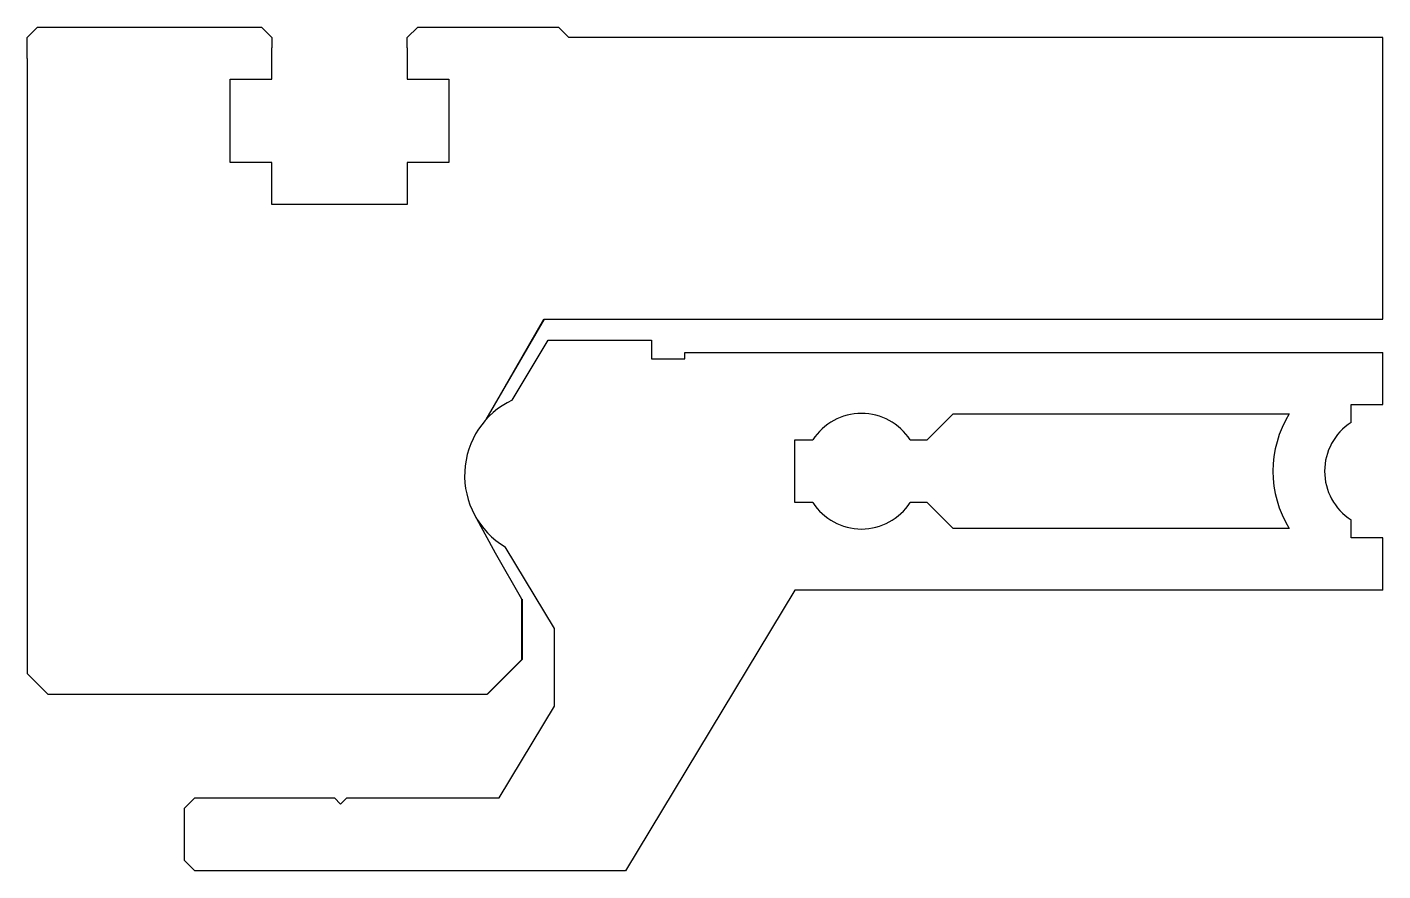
# Model space of a CAD drawing. Header units: millimetres. Extents: x 354 to 549, y 69 to 190.
import ezdxf

# ---------------------------------------------------------------- set-up
doc = ezdxf.new("R2010")
doc.units = ezdxf.units.MM
doc.header["$LTSCALE"] = 3
doc.layers.get('0').update_dxf_attribs({"linetype": 'CONTINUOUS'})
doc.layers.add('AM_VIS', color=7, linetype='CONTINUOUS')

msp = doc.modelspace()

# ---------------------------------------------------------------- linework, layer by layer
for points in [[(549.31, 148.35), (549.31, 188.85)], [(549.31, 136.05), (549.31, 143.51)], [(421.51, 114.68), (418.55, 120.11)], [(549.31, 109.35), (549.31, 116.85)]]:
    msp.add_lwpolyline(points)
at = {"layer": 'AM_VIS'}
for p, q in [((354.08, 188.84), (355.6, 190.35)), ((355.6, 190.35), (387.83, 190.35)), ((387.83, 190.35), (389.33, 188.85)), ((408.83, 188.85), (410.33, 190.35)), ((410.33, 190.35), (430.6, 190.35)), ((430.6, 190.35), (432.1, 188.85)), ((354.08, 185.85), (354.08, 188.84)), ((389.33, 188.85), (389.33, 187.35)), ((408.83, 187.35), (408.83, 188.85)), ((549.31, 188.85), (432.1, 188.85)), ((354.08, 185.85), (354.08, 97.35)), ((389.33, 182.85), (389.33, 187.35)), ((408.83, 187.35), (408.83, 182.85)), ((383.33, 182.85), (389.33, 182.85)), ((383.33, 170.85), (383.33, 182.85)), ((408.83, 182.85), (414.83, 182.85)), ((414.83, 182.85), (414.83, 170.85)), ((389.33, 170.85), (383.33, 170.85)), ((389.33, 164.85), (389.33, 170.85)), ((414.83, 170.85), (408.83, 170.85)), ((408.83, 170.85), (408.83, 164.85)), ((408.83, 164.85), (389.33, 164.85)), ((428.52, 148.34), (420.16, 133.88)), ((422.23, 137.48), (428.5, 148.35)), ((428.5, 148.35), (549.31, 148.35)), ((423.92, 136.69), (429.13, 145.31)), ((429.13, 145.31), (444.01, 145.31)), ((444.01, 145.31), (444.01, 142.61)), ((444.01, 142.61), (448.81, 142.61)), ((448.81, 142.61), (448.81, 143.51)), ((448.81, 143.51), (549.31, 143.51)), ((544.73, 133.46), (544.73, 136.05)), ((544.73, 136.05), (549.31, 136.05)), ((483.68, 130.95), (487.43, 134.7)), ((487.43, 134.7), (535.82, 134.7)), ((464.63, 121.95), (464.63, 130.95)), ((464.63, 130.95), (467.23, 130.95)), ((481.24, 130.95), (483.68, 130.95)), ((467.23, 121.95), (464.63, 121.95)), ((483.68, 121.95), (481.24, 121.95)), ((487.43, 118.2), (483.68, 121.95)), ((544.73, 116.85), (544.73, 119.45)), ((535.82, 118.2), (487.43, 118.2)), ((430.01, 103.81), (422.93, 115.55)), ((549.31, 116.85), (544.73, 116.85)), ((425.34, 108.04), (421.51, 114.68)), ((464.63, 109.35), (440.25, 68.94)), ((549.31, 109.35), (464.63, 109.35)), ((425.34, 100.35), (425.34, 108.04)), ((425.36, 108.04), (425.36, 99.35)), ((430.01, 92.64), (430.01, 103.81)), ((425.34, 100.35), (425.34, 99.35)), ((425.34, 100.35), (425.34, 99.35)), ((425.34, 99.35), (425.34, 100.35)), ((420.34, 94.35), (425.34, 99.35)), ((425.36, 99.35), (420.36, 94.35)), ((354.08, 97.35), (355.58, 95.85)), ((355.58, 95.85), (357.08, 94.35)), ((357.08, 94.35), (420.34, 94.35)), ((420.36, 94.35), (420.34, 94.35)), ((422.04, 79.44), (430.01, 92.64)), ((376.73, 77.94), (378.23, 79.44)), ((378.23, 79.44), (398.33, 79.44)), ((389.48, 79.44), (389.48, 79.43)), ((398.33, 79.44), (399.23, 78.54)), ((399.23, 78.54), (400.13, 79.44)), ((400.13, 79.44), (422.04, 79.44)), ((408.98, 79.43), (408.98, 79.44)), ((376.73, 70.44), (376.73, 77.94)), ((378.23, 68.94), (376.73, 70.44)), ((440.25, 68.94), (378.23, 68.94))]:
    msp.add_line(p, q, dxfattribs=at)
for centre, radius, start, end in [((422.26, 139.32), 0.9, 319.5526, 330), ((429.08, 125.85), 12, 115.4733, 239.1288), ((474.23, 126.45), 8.32, 32.7204, 147.2796), ((549.23, 126.45), 15.75, 148.4119, 211.5881), ((549.23, 126.45), 8.32, 122.7204, 237.2796), ((474.23, 126.45), 8.32, 212.7204, 327.2796)]:
    msp.add_arc(centre, radius, start, end, dxfattribs=at)

doc.saveas('drawing.dxf')
